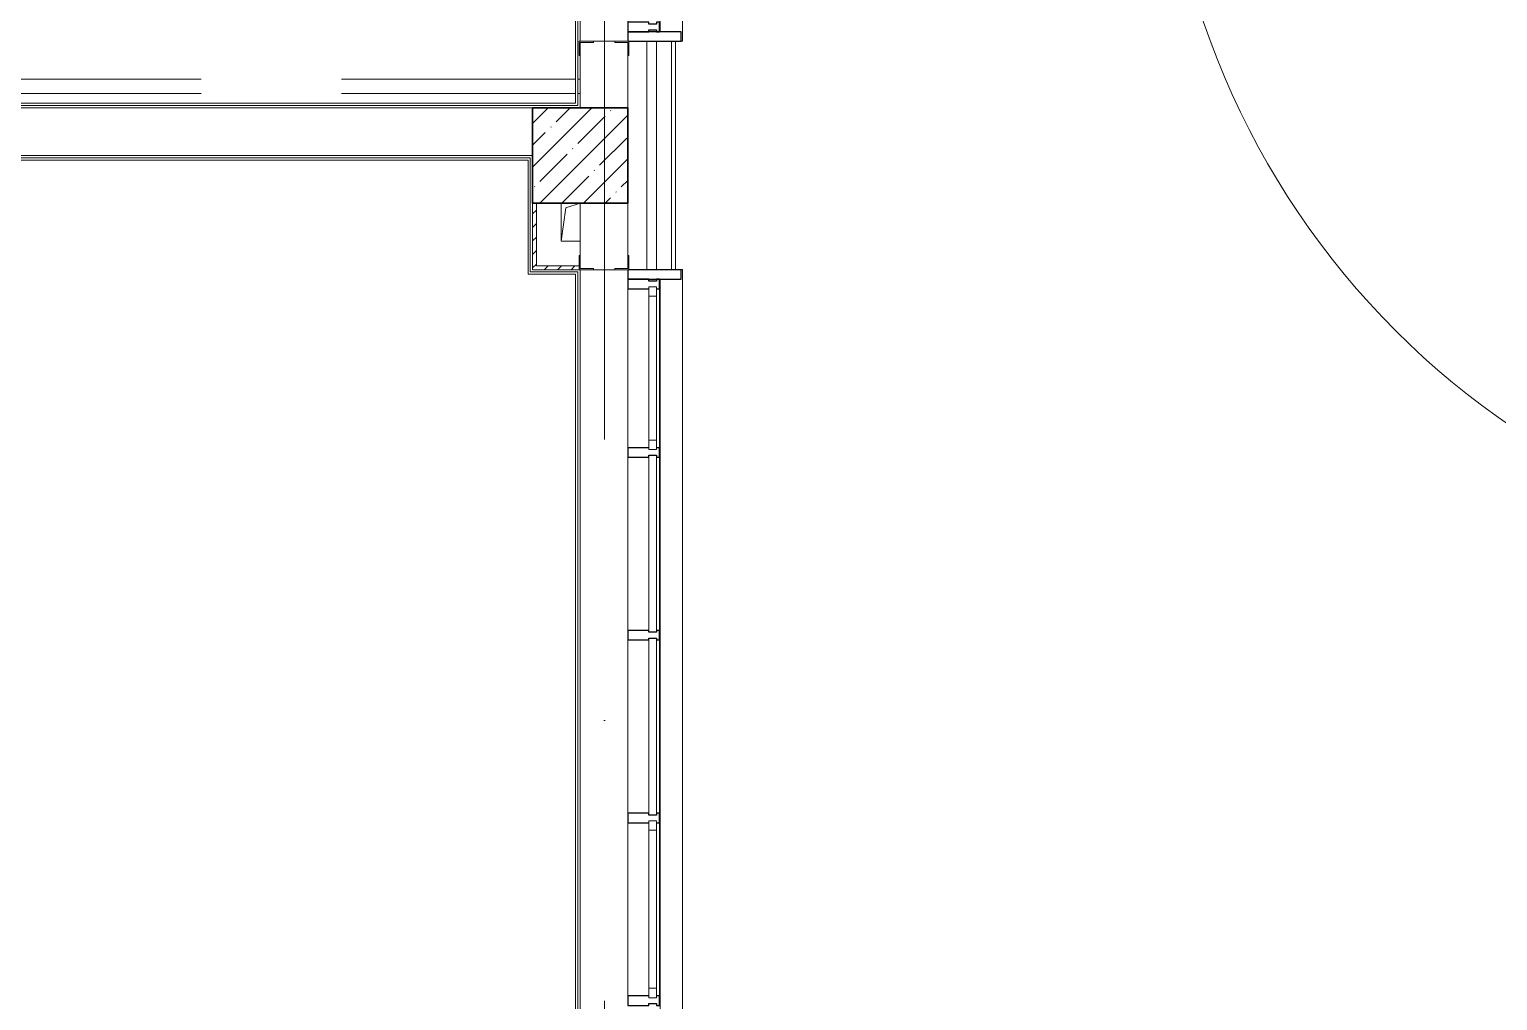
# Model space of a CAD drawing. Header units: millimetres. Extents: x 5993 to 95364, y 94667 to 143522.
# Drawn here: x 49810 to 50437, y 114334 to 114749 of the extents above; entities that cross this region are included whole.
import ezdxf

# ---------------------------------------------------------------- set-up
doc = ezdxf.new("R2010")
doc.units = ezdxf.units.MM
for name, pattern in [('200_ШТРИХ_ш1п0_6_', [160, 100, -60]), ('50_200_ШТРИХ_1Т_ш5_п1_п1_', [1400, 1000, -200, 0, -200]), ('Штрих короткий', [300, 150, -150])]:
    doc.linetypes.add(name, pattern=pattern)
for name, color, linetype, lineweight in [('0-2', 7, 'Continuous', 9), ('S-GRID-____-IDEN', 7, 'Continuous', 9), ('S-GRID-____-OTLN-1', 7, '50_200_ШТРИХ_1Т_ш5_п1_п1_', 9), ('Импосты витража', 7, 'Continuous', 9), ('Импосты витража-1', 7, 'Continuous', 25), ('Каркас_Импост', 7, 'Continuous', 13), ('Каркас_Импост-1', 7, 'Continuous', 9), ('Линии-1', 7, '200_ШТРИХ_ш1п0_6_', 9), ('Несущие колонны', 7, 'Continuous', 9), ('Несущие колонны-1', 7, 'Continuous', 35), ('Обобщенные модели', 7, 'Continuous', 9), ('Общие ребра', 7, 'Continuous', 9), ('Окна', 7, 'Continuous', 9), ('Остекление-1', 7, 'Continuous', 9), ('Перемычка-1', 7, 'Штрих короткий', 9), ('Стены', 7, 'Continuous', 9), ('Стены-1', 7, 'Continuous', 13)]:
    doc.layers.add(name, color=color, linetype=linetype, lineweight=lineweight)
doc.layers.add('Штриховка разреза-4', color=7, linetype='Continuous', lineweight=5, true_color=0x0080ff)

# ---------------------------------------------------------------- blocks, each defined once
blk = doc.blocks.new('BSC_Колонна _Прямоугольная - 500х500-V28-АИ2_01_План напольных покрытий и плинтусов 1го этажа _Часть 2_')
at = {"layer": 'Несущие колонны'}
h = blk.add_hatch(dxfattribs=at)
h.set_pattern_fill('FP_38', color=256, style=0, pattern_type=2)
h.set_pattern_definition([(45, (-103350, -9150), (-114.04925, 114.04925), []), (45, (-103235.95, -9150), (-114.04925, 114.04925), [201.613, -40.323, 3.353, -36.97])])
h.paths.add_polyline_path([(-250, -250), (250, -250), (250, 250), (-250, 250), (-250, -217.7)], flags=0)
at = {"layer": 'Несущие колонны-1'}
for p, q in [((250, 250), (-250, 250)), ((-250, 250), (-250, -250)), ((250, -250), (250, 250)), ((-250, -250), (250, -250))]:
    blk.add_line(p, q, dxfattribs=at)
blk = doc.blocks.new('Проем_Дверь_Прямоугольный - 1800х2700h_оконные проемы-25805030-АИ2_01_План напольных покрытий и плинтусов 1го этажа _Часть 2_')
at = {"layer": 'Перемычка-1'}
for p, q in [((900, 125), (-900, 125)), ((900, -125), (-900, -125))]:
    blk.add_line(p, q, dxfattribs=at)
blk = doc.blocks.new('Прямоугольный импост - Импост структурный с накладкой - 150мм-25647644-АИ2_01_План напольных покрытий и плинтусов 1го этажа _Часть 2_')
at = {"layer": 'Импосты витража-1'}
for p, q in [((-25, 0), (-25, 17)), ((-25, 17), (25, 17)), ((-15, 0), (-25, 0)), ((-15, -40), (-15, 0)), ((25, 0), (15, 0)), ((15, 0), (15, -40)), ((25, 17), (25, 0)), ((-25, -150), (-25, -40)), ((-25, -40), (-15, -40)), ((15, -40), (25, -40)), ((25, -40), (25, -150)), ((25, -150), (-25, -150))]:
    blk.add_line(p, q, dxfattribs=at)
blk = doc.blocks.new('Прямоугольный импост - Откос НВФ_50х280 мм-25993838-АИ2_01_План напольных покрытий и плинтусов 1го этажа _Часть 2_')
at = {"layer": 'Импосты витража-1'}
for p, q in [((0, 130), (-50, 130)), ((-50, 130), (-50, -150)), ((0, -144), (0, 130)), ((-50, -150), (0, -150))]:
    blk.add_line(p, q, dxfattribs=at)
blk = doc.blocks.new('Проем_Дверь_Прямоугольный - 4800х2700h_оконные проемы-26053820-АИ2_01_План напольных покрытий и плинтусов 1го этажа _Часть 2_')
at = {"layer": 'Перемычка-1'}
for p, q in [((2400, 125), (-2400, 125)), ((2400, -125), (-2400, -125))]:
    blk.add_line(p, q, dxfattribs=at)
blk = doc.blocks.new('Фахверк_СКБ_Уголок - 250_2700-27497298-АИ2_01_План напольных покрытий и плинтусов 1го этажа _Часть 2_')
at = {"layer": 'Обобщенные модели'}
for p, q in [((200, 181), (125, 181)), ((125, 181), (125, 106)), ((131, 106), (131, 175)), ((131, 175), (200, 175)), ((200, 175), (200, 181)), ((125, 106), (131, 106)), ((131, -6), (125, -6)), ((125, -6), (125, -81)), ((131, -75), (131, -6)), ((200, -75), (131, -75)), ((200, -81), (200, -75)), ((125, -81), (200, -81))]:
    blk.add_line(p, q, dxfattribs=at)
blk = doc.blocks.new('PNS_Панель прямоугольная2 - Нр_Стекло - 40мм-28151954-АИ2_01_План напольных покрытий и плинтусов 1го этажа _Часть 2_')
at = {"layer": 'Каркас_Импост'}
for p, q in [((-465, 0), (-465, 40)), ((-465, 40), (-415, 40)), ((-415, 40), (-415, 0)), ((465, 40), (415, 40)), ((415, 40), (415, 0)), ((465, 0), (465, 40)), ((-415, 0), (-465, 0)), ((415, 0), (465, 0))]:
    blk.add_line(p, q, dxfattribs=at)
at = {"layer": 'Каркас_Импост-1'}
for p, q in [((-415, 40), (415, 40)), ((-415, 0), (415, 0))]:
    blk.add_line(p, q, dxfattribs=at)
blk = doc.blocks.new('PNS_Панель прямоугольная1 - Нр_Стекло - 40мм-25328009-АИ2_01_План напольных покрытий и плинтусов 1го этажа _Часть 2_')
at = {"layer": 'Остекление-1'}
for p, q in [((-455, 40), (455, 40)), ((-465, 0), (465, 0)), ((455, 0), (-455, 0))]:
    blk.add_line(p, q, dxfattribs=at)
blk = doc.blocks.new('PNS_Панель прямоугольная2 - Нр_Стекло - 40мм-28855703-АИ2_01_План напольных покрытий и плинтусов 1го этажа _Часть 2_')
at = {"layer": 'Каркас_Импост'}
for p, q in [((-427.5, 0), (-427.5, 40)), ((-427.5, 40), (-377.5, 40)), ((-377.5, 40), (-377.5, 0)), ((427.5, 40), (377.5, 40)), ((377.5, 40), (377.5, 0)), ((427.5, 0), (427.5, 40)), ((-377.5, 0), (-427.5, 0)), ((377.5, 0), (427.5, 0))]:
    blk.add_line(p, q, dxfattribs=at)
at = {"layer": 'Каркас_Импост-1'}
for p, q in [((-377.5, 40), (377.5, 40)), ((-377.5, 0), (377.5, 0))]:
    blk.add_line(p, q, dxfattribs=at)
blk = doc.blocks.new('Прямоугольный импост - Откос НВФ_50х280 мм-25993834-АИ2_01_План напольных покрытий и плинтусов 1го этажа _Часть 2_')
at = {"layer": 'Импосты витража-1'}
for p, q in [((-50, 130), (0, 130)), ((-50, -150), (-50, 130)), ((0, 130), (0, -144)), ((0, -150), (-50, -150))]:
    blk.add_line(p, q, dxfattribs=at)
blk = doc.blocks.new('Прямоугольный импост - Импост структурный с накладкой - 150мм-28072245-АИ2_01_План напольных покрытий и плинтусов 1го этажа _Часть 2_')
at = {"layer": 'Импосты витража'}
for p, q in [((66535, -100), (67445, -100)), ((66535, -267), (67445, -267))]:
    blk.add_line(p, q, dxfattribs=at)
blk = doc.blocks.new('Прямоугольный импост - Импост структурный с накладкой - 150мм-28072255-АИ2_01_План напольных покрытий и плинтусов 1го этажа _Часть 2_')
at = {"layer": 'Импосты витража'}
for p, q in [((65650, -100), (66485, -100)), ((65650, -267), (66485, -267))]:
    blk.add_line(p, q, dxfattribs=at)
blk = doc.blocks.new('Прямоугольный импост - Импост структурный с накладкой - 150мм-V177-АИ2_01_План напольных покрытий и плинтусов 1го этажа _Часть 2_')
at = {"layer": 'Импосты витража-1'}
for p, q in [((-25, 0), (-25, 17)), ((-25, 17), (25, 17)), ((-15, 0), (-25, 0)), ((-15, -40), (-15, 0)), ((25, 17), (25, 0)), ((-25, -150), (-25, -40)), ((-25, -40), (-15, -40)), ((25, -40), (25, -150)), ((25, -150), (-25, -150))]:
    blk.add_line(p, q, dxfattribs=at)
blk = doc.blocks.new('Прямоугольный импост - Импост структурный с накладкой - 150мм-V178-АИ2_01_План напольных покрытий и плинтусов 1го этажа _Часть 2_')
at = {"layer": 'Импосты витража-1'}
for p, q in [((-25, 0), (-25, 17)), ((-25, 17), (25, 17)), ((25, 0), (15, 0)), ((15, 0), (15, -40)), ((25, 17), (25, 0)), ((-25, -150), (-25, -40)), ((15, -40), (25, -40)), ((25, -40), (25, -150)), ((25, -150), (-25, -150))]:
    blk.add_line(p, q, dxfattribs=at)
blk = doc.blocks.new('Прямоугольный импост - Импост структурный с накладкой - 150мм-28072285-АИ2_01_План напольных покрытий и плинтусов 1го этажа _Часть 2_')
at = {"layer": 'Импосты витража-1'}
for p, q in [((-25, 0), (-25, 17)), ((-25, 17), (25, 17)), ((-15, 0), (-25, 0)), ((-15, -40), (-15, 0)), ((25, 0), (15, 0)), ((15, 0), (15, -40)), ((25, 17), (25, 0)), ((-25, -150), (-25, -40)), ((-25, -40), (-15, -40)), ((15, -40), (25, -40)), ((25, -40), (25, -150)), ((25, -150), (-25, -150))]:
    blk.add_line(p, q, dxfattribs=at)
blk = doc.blocks.new('AR_Отверстие прямоугольное _в плите_ - AR_Отверстие прямоугольное _в плите_-30511735-АИ2_01_План напольных покрытий и плинтусов 1го этажа _Часть 2_')
at = {"layer": 'Обобщенные модели'}
for p, q in [((-50, 100), (-50, -100)), ((-25, 75), (50, 100)), ((-50, -100), (-25, 75)), ((-50, -100), (50, -100))]:
    blk.add_line(p, q, dxfattribs=at)
blk = doc.blocks.new('Отлив_СКБ - Отлив витража_120_НВФ-V257-АИ2_01_План напольных покрытий и плинтусов 1го этажа _Часть 2_')
at = {"layer": 'Окна'}
for p, q in [((4750, -2), (50, -2)), ((0, -120), (0, -113)), ((0, -120), (4800, -120)), ((4800, -113), (4800, -120))]:
    blk.add_line(p, q, dxfattribs=at)
blk = doc.blocks.new('Отлив_СКБ - Отлив витража_120_НВФ-31885687-АИ2_01_План напольных покрытий и плинтусов 1го этажа _Часть 2_')
at = {"layer": 'Окна'}
for p, q in [((1750, -2), (50, -2)), ((0, -120), (0, -113)), ((0, -120), (1800, -120)), ((1800, -113), (1800, -120))]:
    blk.add_line(p, q, dxfattribs=at)
blk = doc.blocks.new('Ось сетки - Круг_Ø6_00__ISO-2_5_0_9K_-25732049-АР1_План отверстий 2 этажа в осях 1-64_А-ГГ')
at = {"layer": 'S-GRID-____-IDEN'}
blk.add_circle((0, 0), 3, dxfattribs=at)

msp = doc.modelspace()

# ---------------------------------------------------------------- linework, layer by layer
at = {"layer": 'S-GRID-____-OTLN-1', "color": 251, "ltscale": 0.6, "true_color": 0x636466}
msp.add_line((50055.33, 113733.6), (50055.33, 118157.62), dxfattribs=at)
at = {"layer": 'Линии-1'}
for p, q in [((50042.94, 114727.7), (49432.31, 114727.7)), ((50044.89, 114727.7), (50043.92, 114727.7)), ((50042.94, 114721.6), (49432.31, 114721.6)), ((50044.89, 114721.6), (50043.92, 114721.6))]:
    msp.add_line(p, q, dxfattribs=at)
at = {"layer": 'Общие ребра'}
for p, q in [((50073.38, 114743.98), (50073.38, 114646.3)), ((50077.45, 114743.98), (50077.45, 114646.3)), ((50065.24, 114674.79), (50065.24, 114652.41)), ((50065.24, 114652.41), (50065.24, 114674.79))]:
    msp.add_line(p, q, dxfattribs=at)
at = {"layer": 'Стены'}
for p, q in [((50042.94, 114717.44), (50042.94, 114888.54)), ((50043.92, 114889.51), (50043.92, 114716.47)), ((50044.89, 114743.98), (50044.89, 114890.49)), ((50043.92, 114716.47), (49431.34, 114716.47)), ((49432.31, 114717.44), (50042.94, 114717.44)), ((49488.31, 114694.17), (50023.57, 114694.17)), ((50022.59, 114693.19), (49489.29, 114693.19)), ((50022.59, 114644.35), (50022.59, 114693.19)), ((50023.57, 114694.17), (50023.57, 114645.33)), ((50042.94, 114644.35), (50022.59, 114644.35)), ((50023.57, 114645.33), (50043.92, 114645.33)), ((50042.94, 114257.56), (50042.94, 114644.35)), ((50043.92, 114645.33), (50043.92, 114256.58)), ((50044.89, 114255.61), (50044.89, 114646.3))]:
    msp.add_line(p, q, dxfattribs=at)
at = {"layer": 'Стены-1'}
for p, q in [((50059.63, 114743.98), (50050.51, 114743.98)), ((50083.96, 114743.98), (50065.73, 114743.98)), ((50083.96, 114646.3), (50083.96, 114743.98)), ((50085.59, 114743.98), (50083.96, 114743.98)), ((50083.96, 114743.98), (50083.96, 114646.3)), ((50085.59, 114646.3), (50085.59, 114743.98)), ((50044.89, 114737.87), (50044.89, 114715.49)), ((50065.24, 114737.87), (50065.24, 114715.49)), ((50065.24, 114715.49), (50065.24, 114737.87)), ((50024.55, 114715.49), (49454.78, 114715.49)), ((49454.78, 114695.14), (50024.55, 114695.14)), ((50024.55, 114674.79), (50024.55, 114646.3)), ((50026.17, 114647.93), (50026.17, 114674.79)), ((50044.89, 114674.79), (50044.89, 114652.41)), ((50044.41, 114647.93), (50026.17, 114647.93)), ((50024.55, 114646.3), (50044.41, 114646.3)), ((50050.51, 114646.3), (50059.63, 114646.3)), ((50065.73, 114646.3), (50083.96, 114646.3)), ((50083.96, 114646.3), (50085.59, 114646.3))]:
    msp.add_line(p, q, dxfattribs=at)
at = {"layer": 'Штриховка разреза-4'}
for p, q in [((50024.55, 114670.13), (50026.17, 114671.75)), ((50024.55, 114664.37), (50026.17, 114666)), ((50024.55, 114658.62), (50026.17, 114660.24)), ((50024.55, 114652.86), (50026.17, 114654.49)), ((50024.55, 114647.1), (50026.17, 114648.73)), ((50029.5, 114646.3), (50031.13, 114647.93)), ((50035.26, 114646.3), (50036.89, 114647.93)), ((50041.01, 114646.3), (50042.64, 114647.93))]:
    msp.add_line(p, q, dxfattribs=at)

# ---------------------------------------------------------------- block references
at = {"layer": '0-2', "xscale": 0.08139549610658335, "yscale": 0.08139549610658335, "zscale": 0.08139549610658335}
for name, p, rotation in [('Проем_Дверь_Прямоугольный - 1800х2700h_оконные проемы-25805030-АИ2_01_План напольных покрытий и плинтусов 1го этажа _Часть 2_', (50055.07, 114817.24), 269.9999999999999), ('Отлив_СКБ - Отлив витража_120_НВФ-31885687-АИ2_01_План напольных покрытий и плинтусов 1го этажа _Часть 2_', (50078.84, 114743.98), 90), ('Прямоугольный импост - Откос НВФ_50х280 мм-25993838-АИ2_01_План напольных покрытий и плинтусов 1го этажа _Часть 2_', (50077.45, 114743.98), 269.9999999999975), ('Фахверк_СКБ_Уголок - 250_2700-27497298-АИ2_01_План напольных покрытий и плинтусов 1го этажа _Часть 2_', (50051, 114754.15), 269.9999999999996), ('Фахверк_СКБ_Уголок - 250_2700-27497298-АИ2_01_План напольных покрытий и плинтусов 1го этажа _Часть 2_', (50059.14, 114636.13), 90), ('Проем_Дверь_Прямоугольный - 4800х2700h_оконные проемы-26053820-АИ2_01_План напольных покрытий и плинтусов 1го этажа _Часть 2_', (50055.07, 114450.96), 89.9999999999999), ('Отлив_СКБ - Отлив витража_120_НВФ-V257-АИ2_01_План напольных покрытий и плинтусов 1го этажа _Часть 2_', (50078.84, 114255.61), 90), ('Прямоугольный импост - Импост структурный с накладкой - 150мм-28072255-АИ2_01_План напольных покрытий и плинтусов 1го этажа _Часть 2_', (50057.1, 109226.58), 89.99999999999915), ('PNS_Панель прямоугольная2 - Нр_Стекло - 40мм-28855703-АИ2_01_План напольных покрытий и плинтусов 1го этажа _Часть 2_', (50077.45, 114604.18), 89.99999999999852), ('Прямоугольный импост - Импост структурный с накладкой - 150мм-28072245-АИ2_01_План напольных покрытий и плинтусов 1го этажа _Часть 2_', (50057.1, 109076.41), 90.00000000000037), ('PNS_Панель прямоугольная1 - Нр_Стекло - 40мм-25328009-АИ2_01_План напольных покрытий и плинтусов 1го этажа _Часть 2_', (50077.45, 114529.09), 89.99999999999852), ('Прямоугольный импост - Импост структурный с накладкой - 150мм-28072245-АИ2_01_План напольных покрытий и плинтусов 1го этажа _Часть 2_', (50057.1, 108998.27), 89.99999999999933), ('PNS_Панель прямоугольная1 - Нр_Стекло - 40мм-25328009-АИ2_01_План напольных покрытий и плинтусов 1го этажа _Часть 2_', (50077.45, 114450.95), 89.99999999999852), ('Прямоугольный импост - Импост структурный с накладкой - 150мм-28072245-АИ2_01_План напольных покрытий и плинтусов 1го этажа _Часть 2_', (50057.1, 108920.13), 90.00000000000037), ('PNS_Панель прямоугольная2 - Нр_Стекло - 40мм-28151954-АИ2_01_План напольных покрытий и плинтусов 1го этажа _Часть 2_', (50077.45, 114372.81), 89.99999999999852)]:
    msp.add_blockref(name, p, dxfattribs=dict(at, rotation=rotation))
at = {"layer": '0-2', "extrusion": (0, 0, -1), "xscale": 0.08139549610658335, "yscale": 0.08139549610658335, "zscale": 0.08139549610658335}
for name, p, rotation in [('Прямоугольный импост - Импост структурный с накладкой - 150мм-25647644-АИ2_01_План напольных покрытий и плинтусов 1го этажа _Часть 2_', (-50077.45, 114750.08), 90.0000000000025), ('Прямоугольный импост - Откос НВФ_50х280 мм-25993834-АИ2_01_План напольных покрытий и плинтусов 1го этажа _Часть 2_', (-50077.45, 114646.3), 90.00000000000146), ('Прямоугольный импост - Импост структурный с накладкой - 150мм-V178-АИ2_01_План напольных покрытий и плинтусов 1го этажа _Часть 2_', (-50077.45, 114640.2), 90.00000000000146), ('Прямоугольный импост - Импост структурный с накладкой - 150мм-V177-АИ2_01_План напольных покрытий и плинтусов 1го этажа _Часть 2_', (-50077.45, 114568.16), 90.00000000000146), ('Прямоугольный импост - Импост структурный с накладкой - 150мм-28072285-АИ2_01_План напольных покрытий и плинтусов 1го этажа _Часть 2_', (-50077.45, 114490.02), 90.00000000000146), ('Прямоугольный импост - Импост структурный с накладкой - 150мм-V178-АИ2_01_План напольных покрытий и плинтусов 1го этажа _Часть 2_', (-50077.45, 114411.88), 90.00000000000146), ('Прямоугольный импост - Импост структурный с накладкой - 150мм-V177-АИ2_01_План напольных покрытий и плинтусов 1го этажа _Часть 2_', (-50077.45, 114333.75), 90.00000000000146)]:
    msp.add_blockref(name, p, dxfattribs=dict(at, rotation=rotation))
at = {"layer": '0-2', "xscale": 0.08139549610658335, "yscale": 0.08139549610658335, "zscale": 0.08139549610658335}
for name, p in [('BSC_Колонна _Прямоугольная - 500х500-V28-АИ2_01_План напольных покрытий и плинтусов 1го этажа _Часть 2_', (50044.89, 114695.14)), ('AR_Отверстие прямоугольное _в плите_ - AR_Отверстие прямоугольное _в плите_-30511735-АИ2_01_План напольных покрытий и плинтусов 1го этажа _Часть 2_', (50040.83, 114666.65))]:
    msp.add_blockref(name, p, dxfattribs=at)
at = {"layer": 'S-GRID-____-IDEN', "xscale": 113.929722309601, "yscale": 113.929722309601, "zscale": 113.929722309601, "rotation": 89.99999999999982}
msp.add_blockref('Ось сетки - Круг_Ø6_00__ISO-2_5_0_9K_-25732049-АР1_План отверстий 2 этажа в осях 1-64_А-ГГ', (50635.1, 114861.8), dxfattribs=at)

doc.saveas('drawing.dxf')
